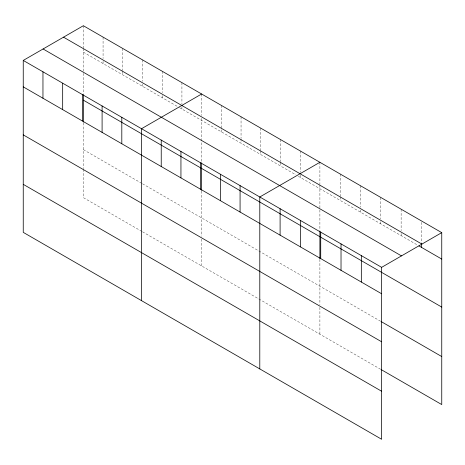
<?xml version="1.0" encoding="UTF-8"?>
<svg xmlns="http://www.w3.org/2000/svg" width="465" height="465" viewBox="0 0 465 465"><rect width="100%" height="100%" fill="white"/><g stroke="black" fill="none" stroke-linecap="round" stroke-linejoin="round"><path stroke-width="0.35" stroke-dasharray="2.33 1.74" d="M83.357 52.15L176.991 106.206M179.455 107.63L295.874 174.846M298.338 176.27L417.75 245.212M83.357 149.637L141.877 183.425M142.493 183.78L380.823 321.379M141.877 231.442L83.357 197.654L83.357 169.411M142.493 231.797L380.823 369.396M421.441 222.346L421.441 243.056M401.132 209.192L401.132 230.617M401.132 233.471L401.132 235.616M380.823 197.462L380.823 218.893M380.823 221.747L380.823 223.892M360.515 185.738L360.515 207.169M360.515 210.023L360.515 212.168M340.206 174.015L340.206 196.154M340.206 196.869L340.206 200.438M319.897 162.291L319.897 184.431M319.897 185.146L319.897 209.192M319.897 209.901L319.897 230.378M319.897 259.348L319.897 304.563M319.897 307.388L319.897 334.219M300.187 150.91L300.187 172.335M300.187 175.195L300.187 177.334M280.476 139.529L280.476 161.669M280.476 162.384L280.476 165.953M260.76 128.148L260.76 150.288M260.76 151.003L260.76 154.572M241.05 116.767L241.05 138.192M241.05 138.907L241.05 143.197M221.34 105.386L221.34 131.816M201.63 94.006L201.63 115.436M201.63 118.29L201.63 162.093M201.63 191.069L201.63 236.278M201.63 239.103L201.63 265.939M181.92 82.625L181.92 104.055M181.92 106.909L181.92 109.054M162.204 71.244L162.204 92.675M162.204 95.528L162.204 97.673M142.493 59.869L142.493 81.294M142.493 84.148L142.493 86.292M122.783 48.488L122.783 70.628M122.783 71.343L122.783 74.912M103.073 37.107L103.073 58.532M103.073 61.392L103.073 63.531M83.357 25.726L83.357 47.866M83.357 48.581L83.357 72.627M83.357 73.336L83.357 93.814M83.357 122.783L83.357 168.708"/><path stroke-width="0.7" d="M23.25 60.427L381.643 267.346L381.643 439.274L23.25 232.361L23.25 60.427L83.357 25.726L441.75 232.64L441.75 404.573L381.44 369.751M201.63 94.006L141.517 128.712L141.517 300.64M319.897 162.291L259.79 196.991L259.79 368.925M381.643 267.346L441.75 232.64M63.525 37.177L421.912 244.09M418.977 245.921L441.75 259.069M43.088 48.976L401.475 255.89M83.357 100.167L441.75 307.08M23.25 86.856L381.643 293.77M381.44 321.733L441.75 356.556M23.25 134.873L381.643 341.787M23.25 184.343L381.643 391.257M421.441 243.77L421.441 247.339M361.334 255.616L361.334 282.046M341.025 243.893L341.025 270.322M320.716 232.169L320.716 258.592M319.897 231.082L319.897 258.639M300.407 220.445L300.407 246.869M280.099 208.715L280.099 235.145M240.074 185.611L240.074 212.04M220.364 174.23L220.364 200.659M201.63 162.802L201.63 190.359M200.653 162.855L200.653 189.278M180.943 151.474L180.943 177.897M161.233 140.093L161.233 166.517M121.807 117.331L121.807 143.755M102.097 105.95L102.097 132.38M83.357 94.517L83.357 122.074M82.386 94.569L82.386 120.999M62.67 83.189L62.67 109.618M42.96 71.808L42.96 98.237"/></g></svg>
